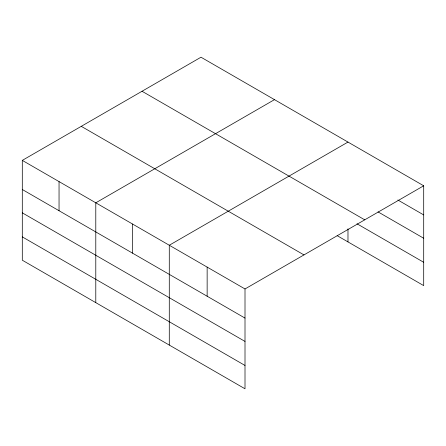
<?xml version="1.0" encoding="UTF-8"?>
<svg xmlns="http://www.w3.org/2000/svg" width="446" height="446" viewBox="0 0 446 446"><rect width="100%" height="100%" fill="white"/><g stroke="black" fill="none" stroke-linecap="round" stroke-linejoin="round"><path stroke-width="0.67" d="M245.005 341.419L245.005 288.958L22.3 160.382L22.3 260.208L245.005 388.789L245.005 341.419L22.3 212.842M337.137 235.644L423.7 285.618L423.7 185.792L200.995 57.211L22.3 160.382M274.491 99.642L95.79 202.813L95.79 302.639M347.98 142.073L169.285 245.244L169.285 345.07M245.005 288.958L423.7 185.792M397.86 200.003L423.7 214.922M378.03 211.883L423.7 238.248M142.029 91.257L364.728 219.833M356.995 223.775L423.7 262.287M81.272 126.335L303.971 254.911M22.3 189.511L245.005 318.087M22.3 236.882L245.005 365.458M347.98 228.865L347.98 241.899M207.145 267.104L207.145 296.233M132.54 224.026L132.54 253.161M59.045 181.6L59.045 210.729"/></g></svg>
